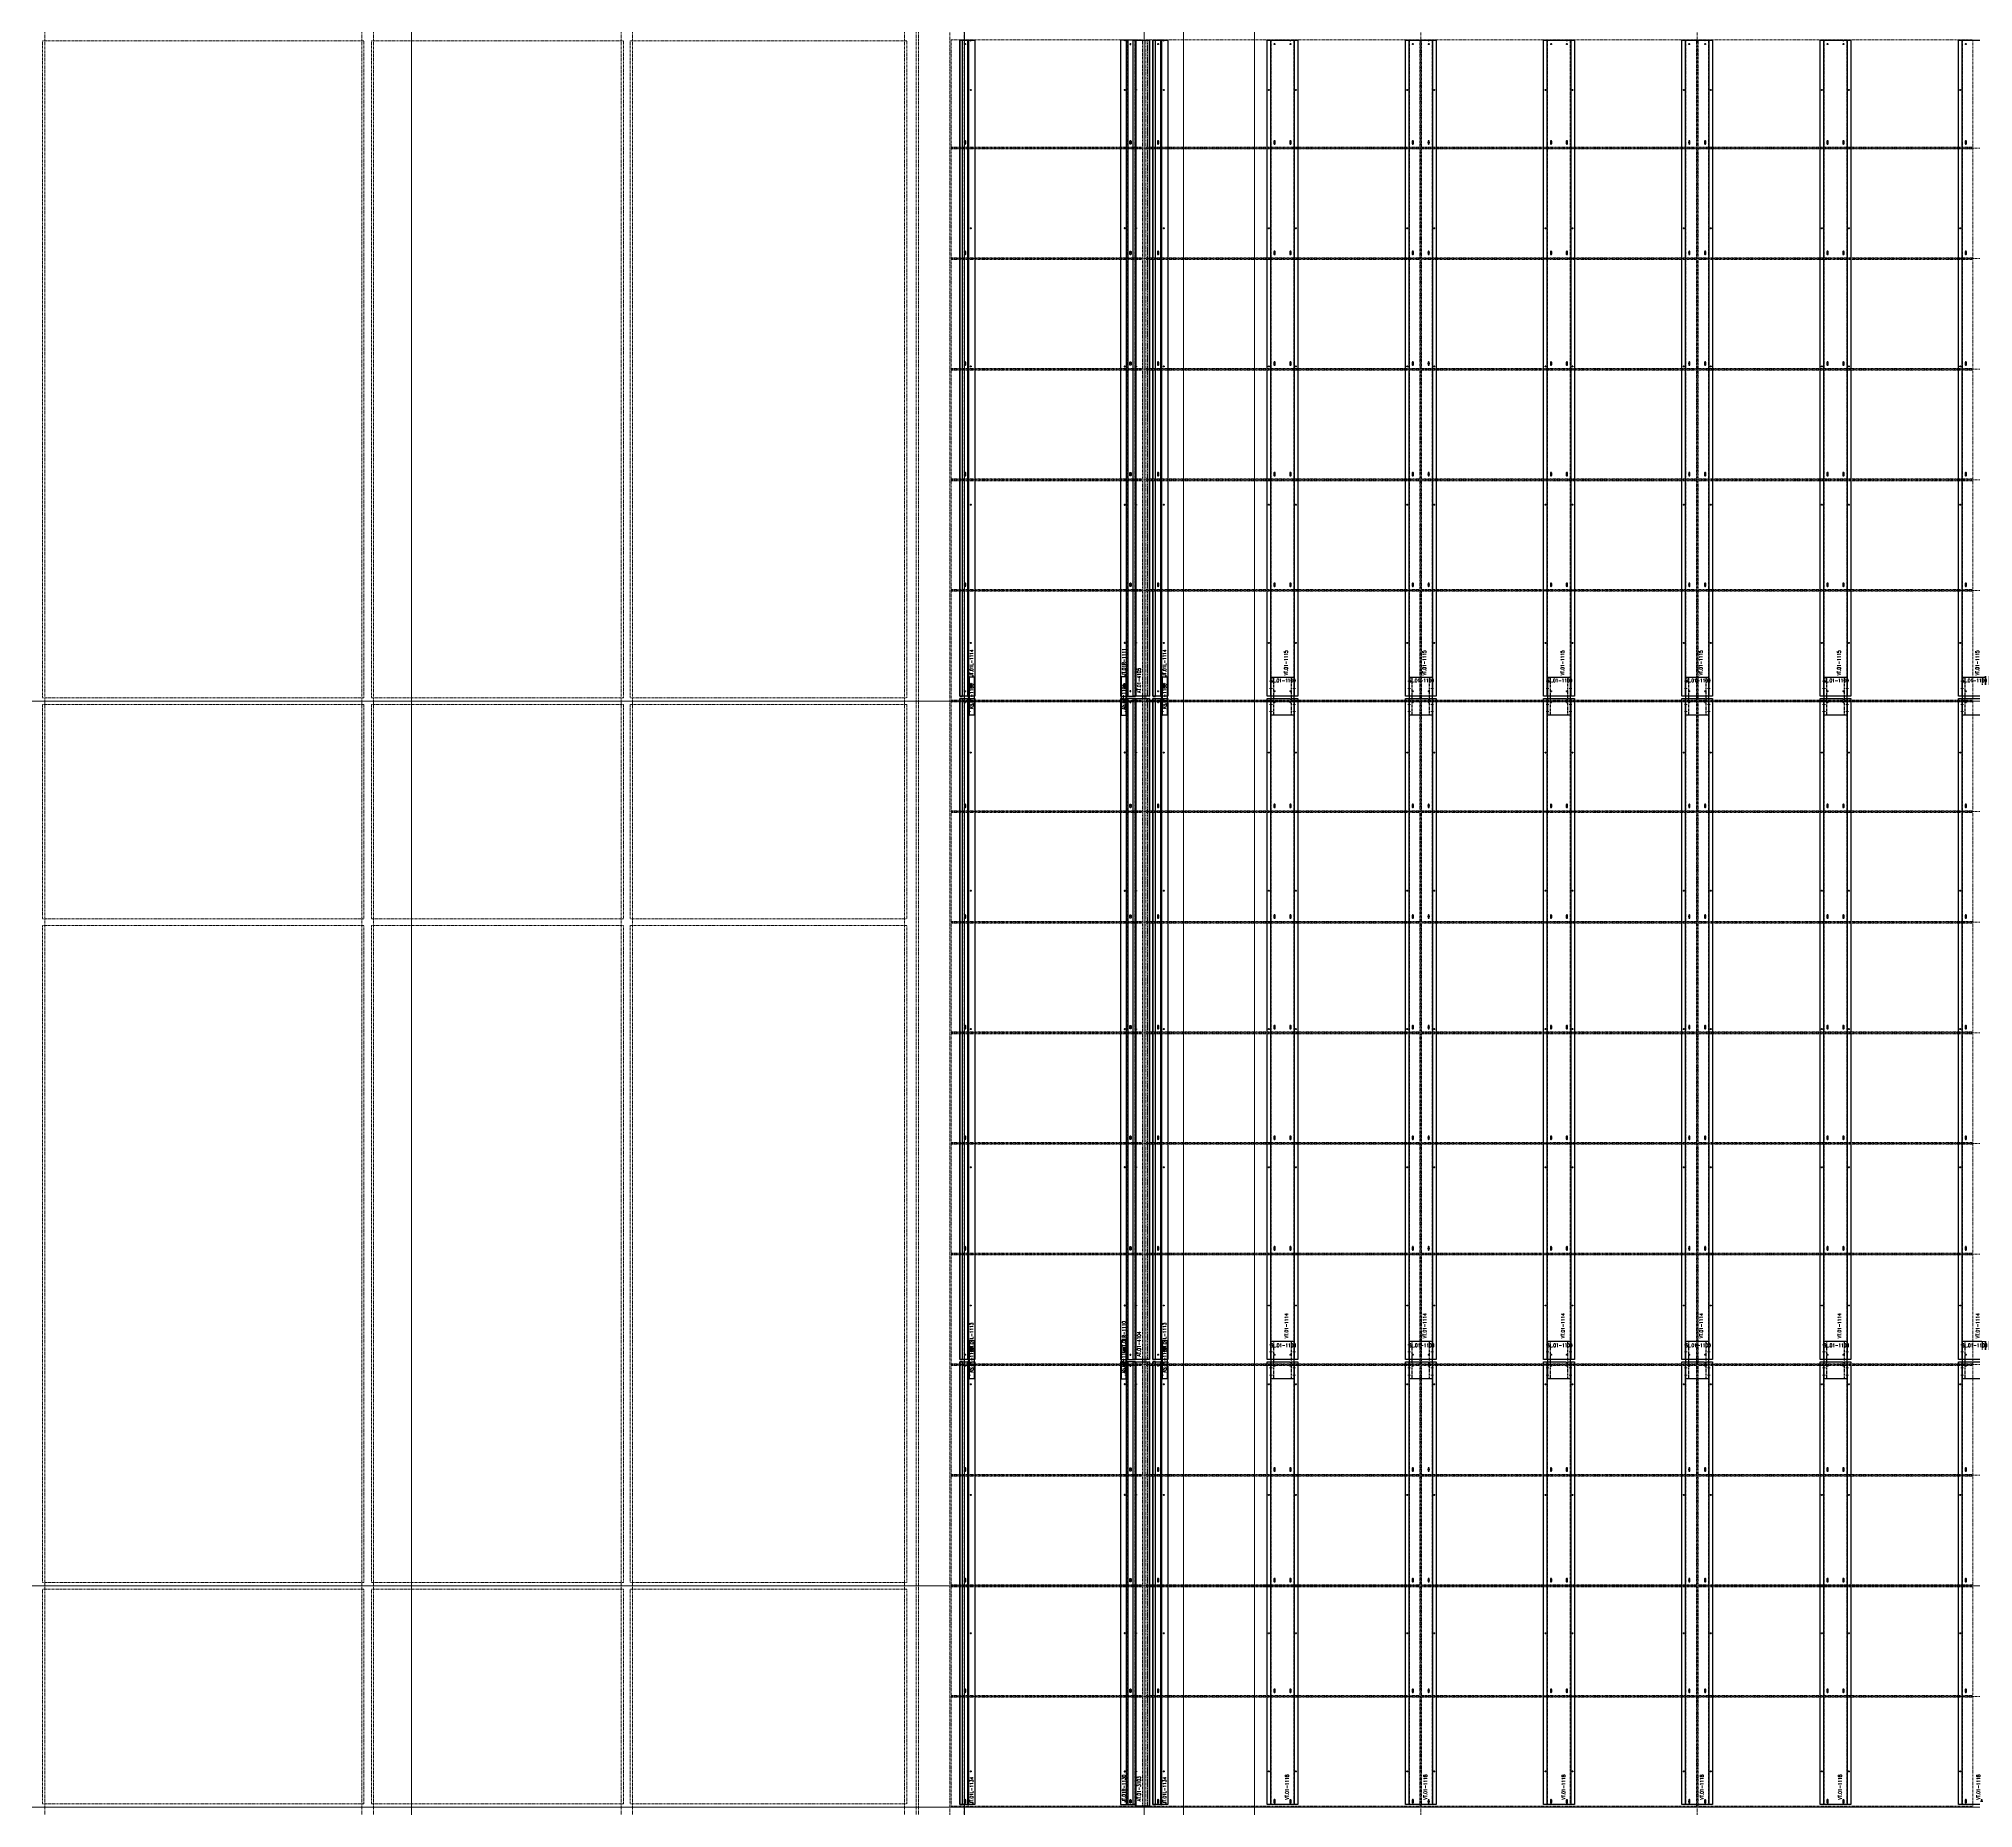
# Model space of a CAD drawing. Header units: inches. Extents: x 11737 to 18084, y -4365 to 1695.
# Drawn here: x 13094.8 to 13514.6, y 258.9 to 642.9 of the extents above; entities that cross this region are included whole.
import ezdxf

# ---------------------------------------------------------------- set-up
doc = ezdxf.new("R2010")
doc.units = ezdxf.units.IN
doc.header["$MEASUREMENT"] = 0
for name, pattern in [('INC-200$0$NBK_CenterX2', [1.083333, 0.666667, -0.125, 0.166667, -0.125]), ('INC-200$0$NBK_Hidden', [0.125, 0.083333, -0.041667]), ('NBK_Center', [0.541667, 0.333333, -0.0625, 0.083333, -0.0625]), ('NBK_Center2', [0.270833, 0.166667, -0.03125, 0.041667, -0.03125]), ('NBK_CenterX2', [1.083333, 0.666667, -0.125, 0.166667, -0.125]), ('NBK_Hidden', [0.125, 0.083333, -0.041667]), ('NBK_Hidden2', [0.0625, 0.041667, -0.020833])]:
    doc.linetypes.add(name, pattern=pattern)
doc.layers.get('Defpoints').update_dxf_attribs({"color": 250, "lineweight": 0})
for name, color, linetype, lineweight in [('!Bracket', 11, 'Continuous', 25), ('!Clip - bent', 20, 'Continuous', 25), ('!Dimension', 50, 'Continuous', 5), ('!Extrusion', 140, 'Continuous', 25), ('!Flashing', 40, 'Continuous', 25), ('!Gridline', 112, 'NBK_CenterX2', 5), ('!Linetype_Center', 220, 'NBK_Center', 9), ('!Linetype_Center2', 222, 'NBK_Center2', 9), ('!Linetype_Hidden', 210, 'NBK_Hidden', 9), ('!Misc2', 252, 'NBK_Hidden2', 5), ('INC-200$0$!Gridline @ 1', 112, 'INC-200$0$NBK_CenterX2', 5), ('INC-200$0$!Linetype_Hidden', 210, 'INC-200$0$NBK_Hidden', 9)]:
    doc.layers.add(name, color=color, linetype=linetype, lineweight=lineweight)
doc.styles.add('Romans', font='romans.shx', dxfattribs={"width": 0.8})

# ---------------------------------------------------------------- blocks, each defined once
blk = doc.blocks.new('WEST ELEVATION GRID')
for p, q in [((-726.01, -106.7), (-726.01, 1818.09)), ((-606.01, -106.7), (-606.01, 1818.09)), ((-1655, 1010.4), (842.95, 1010.4)), ((-1655, 818.4), (842.95, 818.4))]:
    blk.add_line(p, q)
blk = doc.blocks.new('A201')
for p, q in [((-606.09, 1370.4), (-606.09, 338.4)), ((-805.61, 1362.8), (-805.61, 410.4)), ((-736.81, 1362.8), (-736.81, 410.4)), ((-734.25, 1362.8), (-734.25, 410.4)), ((-680.49, 1362.8), (-680.49, 410.4)), ((-678.09, 1362.8), (-678.09, 410.4)), ((-619.05, 1362.8), (-619.05, 410.4)), ((-616.49, 1362.8), (-616.49, 410.4)), ((-616.01, 1362.8), (-616.01, 410.4)), ((-606.09, 1362.8), (-606.09, 410.4)), ((-806.09, 1129.68), (-806.09, 987.12)), ((-736.33, 1129.68), (-806.09, 1129.68)), ((-736.33, 987.12), (-736.33, 1129.68)), ((-680.01, 1129.68), (-734.73, 1129.68)), ((-734.73, 1129.68), (-734.73, 987.12)), ((-680.01, 987.12), (-680.01, 1129.68)), ((-678.57, 1129.68), (-678.57, 987.12)), ((-618.57, 1129.68), (-678.57, 1129.68)), ((-618.57, 987.12), (-618.57, 1129.68)), ((-806.09, 987.12), (-736.33, 987.12)), ((-734.73, 987.12), (-680.01, 987.12)), ((-678.57, 987.12), (-618.57, 987.12)), ((-736.33, 985.68), (-806.09, 985.68)), ((-806.09, 985.68), (-806.09, 939.12)), ((-736.33, 939.12), (-736.33, 985.68)), ((-680.01, 985.68), (-734.73, 985.68)), ((-734.73, 985.68), (-734.73, 939.12)), ((-680.01, 939.12), (-680.01, 985.68)), ((-618.57, 985.68), (-678.57, 985.68)), ((-678.57, 985.68), (-678.57, 939.12)), ((-618.57, 939.12), (-618.57, 985.68)), ((-806.09, 939.12), (-736.33, 939.12)), ((-806.09, 937.68), (-806.09, 795.12)), ((-736.33, 937.68), (-806.09, 937.68)), ((-736.33, 795.12), (-736.33, 937.68)), ((-734.73, 939.12), (-680.01, 939.12)), ((-734.73, 937.68), (-734.73, 795.12)), ((-680.01, 937.68), (-734.73, 937.68)), ((-680.01, 795.12), (-680.01, 937.68)), ((-678.57, 939.12), (-618.57, 939.12)), ((-678.57, 937.68), (-678.57, 795.12)), ((-618.57, 937.68), (-678.57, 937.68)), ((-618.57, 795.12), (-618.57, 937.68)), ((-806.09, 795.12), (-736.33, 795.12)), ((-736.33, 793.68), (-806.09, 793.68)), ((-806.09, 793.68), (-806.09, 747.12)), ((-736.33, 747.12), (-736.33, 793.68)), ((-734.73, 795.12), (-680.01, 795.12)), ((-680.01, 793.68), (-734.73, 793.68)), ((-734.73, 793.68), (-734.73, 747.12)), ((-680.01, 747.12), (-680.01, 793.68)), ((-678.57, 795.12), (-618.57, 795.12)), ((-678.57, 793.68), (-678.57, 747.12)), ((-618.57, 793.68), (-678.57, 793.68)), ((-618.57, 747.12), (-618.57, 793.68)), ((-806.09, 747.12), (-736.33, 747.12)), ((-734.73, 747.12), (-680.01, 747.12)), ((-678.57, 747.12), (-618.57, 747.12))]:
    blk.add_line(p, q)
blk = doc.blocks.new('EWA-TM TERRACOTTA WEST')
at = {"layer": '!Linetype_Center2', "color": 3, "linetype": 'Continuous'}
for p, q in [((765, 42.4), (765, 1718.4)), ((-24.06, 770.4), (1355.45, 770.4))]:
    blk.add_line(p, q, dxfattribs=at)
at = {"layer": '!Linetype_Center2'}
for p, q in [((825, 362.4), (825, 1718.4)), ((885, 362.4), (885, 1718.4)), ((722.81, 362.4), (722.81, 1394.4)), ((722.81, 1130.4), (1124.69, 1130.4)), ((722.81, 1106.4), (1124.69, 1106.4)), ((722.81, 1082.4), (1124.69, 1082.4)), ((722.81, 1058.4), (1124.69, 1058.4)), ((722.81, 1034.4), (1124.69, 1034.4)), ((722.81, 1010.4), (1124.69, 1010.4)), ((722.81, 986.4), (1124.69, 986.4)), ((722.81, 962.4), (1124.69, 962.4)), ((722.81, 938.4), (1124.69, 938.4)), ((722.81, 914.4), (1124.69, 914.4)), ((722.81, 890.4), (1124.69, 890.4)), ((722.81, 866.4), (1124.69, 866.4)), ((722.81, 842.4), (1124.69, 842.4)), ((722.81, 818.4), (1124.69, 818.4)), ((722.81, 794.4), (1124.69, 794.4))]:
    blk.add_line(p, q, dxfattribs=at)
at = {"layer": 'INC-200$0$!Linetype_Hidden'}
for points in [[(723.13, 1130.59), (764.63, 1130.59), (764.63, 1153.87), (723.13, 1153.87)], [(824.81, 1130.59), (765.38, 1130.59), (765.38, 1153.87), (824.81, 1153.87)], [(825.19, 1130.59), (884.81, 1130.59), (884.81, 1153.87), (825.19, 1153.87)], [(944.81, 1130.59), (885.19, 1130.59), (885.19, 1153.87), (944.81, 1153.87)], [(723.13, 1130.21), (764.63, 1130.21), (764.63, 1106.59), (723.13, 1106.59)], [(824.81, 1130.21), (765.38, 1130.21), (765.38, 1106.59), (824.81, 1106.59)], [(825.19, 1130.21), (884.81, 1130.21), (884.81, 1106.59), (825.19, 1106.59)], [(944.81, 1130.21), (885.19, 1130.21), (885.19, 1106.59), (944.81, 1106.59)], [(723.13, 1082.59), (764.63, 1082.59), (764.63, 1106.21), (723.13, 1106.21)], [(824.81, 1082.59), (765.38, 1082.59), (765.38, 1106.21), (824.81, 1106.21)], [(825.19, 1082.59), (884.81, 1082.59), (884.81, 1106.21), (825.19, 1106.21)], [(944.81, 1082.59), (885.19, 1082.59), (885.19, 1106.21), (944.81, 1106.21)], [(723.13, 1082.21), (764.63, 1082.21), (764.63, 1058.59), (723.13, 1058.59)], [(824.81, 1082.21), (765.38, 1082.21), (765.38, 1058.59), (824.81, 1058.59)], [(825.19, 1082.21), (884.81, 1082.21), (884.81, 1058.59), (825.19, 1058.59)], [(944.81, 1082.21), (885.19, 1082.21), (885.19, 1058.59), (944.81, 1058.59)], [(723.13, 1034.59), (764.63, 1034.59), (764.63, 1058.21), (723.13, 1058.21)], [(824.81, 1034.59), (765.38, 1034.59), (765.38, 1058.21), (824.81, 1058.21)], [(825.19, 1034.59), (884.81, 1034.59), (884.81, 1058.21), (825.19, 1058.21)], [(944.81, 1034.59), (885.19, 1034.59), (885.19, 1058.21), (944.81, 1058.21)], [(723.13, 1034.21), (764.63, 1034.21), (764.63, 1010.59), (723.13, 1010.59)], [(824.81, 1034.21), (765.38, 1034.21), (765.38, 1010.59), (824.81, 1010.59)], [(825.19, 1034.21), (884.81, 1034.21), (884.81, 1010.59), (825.19, 1010.59)], [(944.81, 1034.21), (885.19, 1034.21), (885.19, 1010.59), (944.81, 1010.59)], [(723.13, 986.59), (764.63, 986.59), (764.63, 1010.21), (723.13, 1010.21)], [(824.81, 986.59), (765.38, 986.59), (765.38, 1010.21), (824.81, 1010.21)], [(825.19, 986.59), (884.81, 986.59), (884.81, 1010.21), (825.19, 1010.21)], [(944.81, 986.59), (885.19, 986.59), (885.19, 1010.21), (944.81, 1010.21)], [(723.13, 986.21), (764.63, 986.21), (764.63, 962.59), (723.13, 962.59)], [(824.81, 986.21), (765.38, 986.21), (765.38, 962.59), (824.81, 962.59)], [(825.19, 986.21), (884.81, 986.21), (884.81, 962.59), (825.19, 962.59)], [(944.81, 986.21), (885.19, 986.21), (885.19, 962.59), (944.81, 962.59)], [(723.13, 938.59), (764.63, 938.59), (764.63, 962.21), (723.13, 962.21)], [(824.81, 938.59), (765.38, 938.59), (765.38, 962.21), (824.81, 962.21)], [(825.19, 938.59), (884.81, 938.59), (884.81, 962.21), (825.19, 962.21)], [(944.81, 938.59), (885.19, 938.59), (885.19, 962.21), (944.81, 962.21)], [(723.13, 938.21), (764.63, 938.21), (764.63, 914.59), (723.13, 914.59)], [(824.81, 938.21), (765.38, 938.21), (765.38, 914.59), (824.81, 914.59)], [(825.19, 938.21), (884.81, 938.21), (884.81, 914.59), (825.19, 914.59)], [(944.81, 938.21), (885.19, 938.21), (885.19, 914.59), (944.81, 914.59)], [(723.13, 890.59), (764.63, 890.59), (764.63, 914.21), (723.13, 914.21)], [(824.81, 890.59), (765.38, 890.59), (765.38, 914.21), (824.81, 914.21)], [(825.19, 890.59), (884.81, 890.59), (884.81, 914.21), (825.19, 914.21)], [(944.81, 890.59), (885.19, 890.59), (885.19, 914.21), (944.81, 914.21)], [(723.13, 890.21), (764.63, 890.21), (764.63, 866.59), (723.13, 866.59)], [(824.81, 890.21), (765.38, 890.21), (765.38, 866.59), (824.81, 866.59)], [(825.19, 890.21), (884.81, 890.21), (884.81, 866.59), (825.19, 866.59)], [(944.81, 890.21), (885.19, 890.21), (885.19, 866.59), (944.81, 866.59)], [(723.13, 842.59), (764.63, 842.59), (764.63, 866.21), (723.13, 866.21)], [(824.81, 842.59), (765.38, 842.59), (765.38, 866.21), (824.81, 866.21)], [(825.19, 842.59), (884.81, 842.59), (884.81, 866.21), (825.19, 866.21)], [(944.81, 842.59), (885.19, 842.59), (885.19, 866.21), (944.81, 866.21)], [(723.13, 842.21), (764.63, 842.21), (764.63, 818.59), (723.13, 818.59)], [(824.81, 842.21), (765.38, 842.21), (765.38, 818.59), (824.81, 818.59)], [(825.19, 842.21), (884.81, 842.21), (884.81, 818.59), (825.19, 818.59)], [(944.81, 842.21), (885.19, 842.21), (885.19, 818.59), (944.81, 818.59)], [(723.13, 794.59), (764.63, 794.59), (764.63, 818.21), (723.13, 818.21)], [(824.81, 794.59), (765.38, 794.59), (765.38, 818.21), (824.81, 818.21)], [(825.19, 794.59), (884.81, 794.59), (884.81, 818.21), (825.19, 818.21)], [(944.81, 794.59), (885.19, 794.59), (885.19, 818.21), (944.81, 818.21)], [(723.13, 794.21), (764.63, 794.21), (764.63, 770.59), (723.13, 770.59)], [(824.81, 794.21), (765.38, 794.21), (765.38, 770.59), (824.81, 770.59)], [(825.19, 794.21), (884.81, 794.21), (884.81, 770.59), (825.19, 770.59)], [(944.81, 794.21), (885.19, 794.21), (885.19, 770.59), (944.81, 770.59)]]:
    blk.add_lwpolyline(points, close=True, dxfattribs=at)
blk = doc.blocks.new('GRID_ELEV WEST_W')
at = {"layer": '!Gridline'}
for p, q in [((450.93, -1231.31), (450.93, 403.85)), ((540.21, -1231.31), (540.21, 403.85)), ((-594.98, -469.2), (1164.09, -469.2)), ((-594.98, -612.05), (1164.09, -612.05))]:
    blk.add_line(p, q, dxfattribs=at)
blk = doc.blocks.new('TAP HOLE_5mm')
at = {"layer": '!Linetype_Center2'}
for points in [[(-0.18, 0), (0.18, 0)], [(0, 0.18), (0, -0.18)]]:
    blk.add_lwpolyline(points, dxfattribs=at)
blk.add_circle((0, 0), 0.101)
blk = doc.blocks.new('WEEP HOLE')
at = {"layer": '!Linetype_Center'}
for p, q in [((-0.22, 0.37), (0.22, 0.37)), ((0, 0.83), (0, -0.08))]:
    blk.add_line(p, q, dxfattribs=at)
at = {"color": 0}
blk.add_lwpolyline([(-0.14, 0.61), (-0.14, 0.14, 0.414214), (0, 0, 0.414214), (0.14, 0.14), (0.14, 0.61, 0.414214), (0, 0.75, 0.414214)], format="xyb", close=True, dxfattribs=at)
blk = doc.blocks.new('CLEAR SECTION HOLE')
at = {"layer": '!Linetype_Center2'}
blk.add_line((-0.33, 0), (0.26, 0), dxfattribs=at)
at = {"layer": '!Misc2'}
blk.add_lwpolyline([(-0.08, 0.1), (0, 0.1), (0, -0.1), (-0.08, -0.1)], close=True, dxfattribs=at)
blk = doc.blocks.new('SLOTTED SECTION HOLE')
at = {"layer": '!Linetype_Center2'}
blk.add_line((-0.33, 0), (0.26, 0), dxfattribs=at)
at = {"layer": '!Misc2'}
blk.add_lwpolyline([(-0.08, 0.47), (0, 0.47), (0, -0.47), (-0.08, -0.47)], close=True, dxfattribs=at)
blk = doc.blocks.new('VT.01-1114-')
at = {"layer": '!Extrusion'}
blk.add_lwpolyline([(-2.45, 148.09), (2.45, 148.09), (2.45, 139.83), (-2.45, 139.83)], close=True, dxfattribs=at)
at = {"layer": '!Extrusion', "linetype": 'NBK_Hidden2'}
blk.add_lwpolyline([(-1.86, 148.09), (1.86, 148.09), (1.86, 139.83), (-1.86, 139.83)], close=True, dxfattribs=at)
at = {"layer": '!Extrusion'}
blk.add_lwpolyline([(-3.33, 0), (-3.33, 143.5), (1.58, 143.5, 1), (1.86, 143.5), (3.33, 143.5), (3.33, 0)], format="xyb", close=True, dxfattribs=at)
for points in [[(-2.54, 0), (-2.54, 143.5), (1.58, 143.5)], [(1.86, 143.5), (2.54, 143.5), (2.54, 0)]]:
    blk.add_lwpolyline(points, dxfattribs=at)
at = {"layer": '!Extrusion', "linetype": 'NBK_Hidden'}
for points in [[(-2.46, 0), (-2.46, 143.5), (1.58, 143.5)], [(1.86, 143.5), (2.46, 143.5), (2.46, 0)]]:
    blk.add_lwpolyline(points, dxfattribs=at)
at = {"layer": '!Dimension', "rotation": 360}
for name, p in [('CLEAR SECTION HOLE', (-2.46, 142.2)), ('CLEAR SECTION HOLE', (-2.46, 140.62)), ('CLEAR SECTION HOLE', (2.54, 142.2)), ('CLEAR SECTION HOLE', (2.54, 140.62)), ('SLOTTED SECTION HOLE', (-2.46, 3.24)), ('SLOTTED SECTION HOLE', (-2.46, 1.66)), ('SLOTTED SECTION HOLE', (2.54, 3.24)), ('SLOTTED SECTION HOLE', (2.54, 1.66))]:
    blk.add_blockref(name, p, dxfattribs=at)
at = {"layer": '!Extrusion', "rotation": 360}
for name, p in [('TAP HOLE_5mm', (-1.72, 142.67)), ('TAP HOLE_5mm', (1.72, 142.67)), ('TAP HOLE_5mm', (-2.93, 131.75)), ('TAP HOLE_5mm', (2.93, 131.75)), ('WEEP HOLE', (-1.72, 119.78)), ('WEEP HOLE', (1.72, 119.78)), ('TAP HOLE_5mm', (-2.93, 101.75)), ('TAP HOLE_5mm', (2.93, 101.75)), ('WEEP HOLE', (-1.72, 95.78)), ('WEEP HOLE', (1.72, 95.78)), ('TAP HOLE_5mm', (-2.93, 71.75)), ('WEEP HOLE', (-1.72, 71.78)), ('WEEP HOLE', (1.72, 71.78)), ('TAP HOLE_5mm', (2.93, 71.75)), ('WEEP HOLE', (-1.72, 47.78)), ('WEEP HOLE', (1.72, 47.78)), ('TAP HOLE_5mm', (-2.93, 41.75)), ('TAP HOLE_5mm', (2.93, 41.75)), ('WEEP HOLE', (-1.72, 23.78)), ('WEEP HOLE', (1.72, 23.78)), ('TAP HOLE_5mm', (-2.93, 11.75)), ('TAP HOLE_5mm', (2.93, 11.75)), ('TAP HOLE_5mm', (-1.72, 1.06)), ('TAP HOLE_5mm', (1.72, 1.06))]:
    blk.add_blockref(name, p, dxfattribs=at)
at = {"layer": 'Defpoints', "color": 30, "insert": (0.12, 147.38), "char_height": 0.75, "width": 1.65, "attachment_point": 5, "style": 'Romans'}
blk.add_mtext('SL.01-1100', dxfattribs=at)
at = {"layer": 'Defpoints', "color": 1, "insert": (0.85, 7.35), "char_height": 0.75, "width": 1.65, "attachment_point": 5, "rotation": 90, "style": 'Romans'}
blk.add_mtext('VT.01-1114', dxfattribs=at)
blk = doc.blocks.new('VT.01-1115-')
at = {"layer": '!Extrusion'}
blk.add_lwpolyline([(3.33, 0), (-3.33, 0), (-3.33, 142.35), (1.58, 142.35, 1), (1.86, 142.35), (3.33, 142.35)], format="xyb", close=True, dxfattribs=at)
blk.add_lwpolyline([(1.86, 142.35), (2.54, 142.35), (2.54, 0), (-2.54, 0), (-2.54, 142.35), (1.58, 142.35)], dxfattribs=at)
at = {"layer": '!Extrusion', "linetype": 'NBK_Hidden'}
blk.add_lwpolyline([(1.86, 142.35), (2.46, 142.35), (2.46, 0), (-2.46, 0), (-2.46, 142.35), (1.58, 142.35)], dxfattribs=at)
at = {"layer": '!Dimension'}
for p in [(-2.46, 3.24), (-2.46, 1.66), (2.54, 3.24), (2.54, 1.66)]:
    blk.add_blockref('SLOTTED SECTION HOLE', p, dxfattribs=at)
at = {"layer": '!Extrusion'}
for name, p in [('TAP HOLE_5mm', (-1.72, 141.48)), ('TAP HOLE_5mm', (1.72, 141.48)), ('TAP HOLE_5mm', (-2.93, 131.52)), ('TAP HOLE_5mm', (2.93, 131.52)), ('WEEP HOLE', (-1.72, 119.78)), ('WEEP HOLE', (1.72, 119.78)), ('TAP HOLE_5mm', (-2.93, 101.52)), ('TAP HOLE_5mm', (2.93, 101.52)), ('WEEP HOLE', (-1.72, 95.78)), ('WEEP HOLE', (1.72, 95.78)), ('TAP HOLE_5mm', (-2.93, 71.52)), ('WEEP HOLE', (-1.72, 71.78)), ('WEEP HOLE', (1.72, 71.78)), ('TAP HOLE_5mm', (2.93, 71.52)), ('WEEP HOLE', (-1.72, 47.78)), ('WEEP HOLE', (1.72, 47.78)), ('TAP HOLE_5mm', (-2.93, 41.52)), ('TAP HOLE_5mm', (2.93, 41.52)), ('WEEP HOLE', (-1.72, 23.78)), ('WEEP HOLE', (1.72, 23.78)), ('TAP HOLE_5mm', (-2.93, 11.52)), ('TAP HOLE_5mm', (2.93, 11.52)), ('TAP HOLE_5mm', (-1.72, 1.06)), ('TAP HOLE_5mm', (1.72, 1.06))]:
    blk.add_blockref(name, p, dxfattribs=at)
at = {"layer": 'Defpoints', "color": 1, "insert": (0.77, 7.19), "char_height": 0.75, "width": 1.65, "attachment_point": 5, "rotation": 90, "style": 'Romans'}
blk.add_mtext('VT.01-1115', dxfattribs=at)
blk = doc.blocks.new('SECTION CLEAR HOLE 1')
at = {"layer": '!Linetype_Center2'}
blk.add_line((-0.33, 0, 0), (0.26, 0, 0), dxfattribs=at)
at = {"layer": '!Misc2'}
blk.add_lwpolyline([(-0.12, 0.1), (0, 0.1), (0, -0.1), (-0.12, -0.1)], close=True, dxfattribs=at)
blk = doc.blocks.new('SLOTTED SECTION1')
at = {"layer": '!Linetype_Center2'}
blk.add_lwpolyline([(-0.24, 0), (0.12, 0)], dxfattribs=at)
at = {"layer": '!Misc2'}
blk.add_lwpolyline([(-0.12, 0.47), (0, 0.47), (0, -0.47), (-0.12, -0.47)], close=True, dxfattribs=at)
blk = doc.blocks.new('SLOTTED HOLE 1')
at = {"layer": '!Linetype_Center'}
for p, q in [((0, 0.55), (0, -0.55)), ((-0.22, 0), (0.22, 0))]:
    blk.add_line(p, q, dxfattribs=at)
at = {"color": 0}
blk.add_lwpolyline([(-0.14, 0.33), (-0.14, -0.33, 0.414214), (0, -0.47, 0.414214), (0.14, -0.33), (0.14, 0.33, 0.414214), (0, 0.47, 0.414214)], format="xyb", close=True, dxfattribs=at)
blk = doc.blocks.new('SL.01-1101')
at = {"layer": '!Bracket'}
for points in [[(4.65, -1.3), (4.65, -0.12), (-3.67, -0.12), (-3.67, -1.3)], [(-3.67, -1.3), (-3.67, -1.18), (4.65, -1.18), (4.65, -1.3)]]:
    blk.add_lwpolyline(points, close=True, dxfattribs=at)
at = {"layer": '!Dimension', "xscale": -1, "rotation": 270}
for name, p in [('SECTION CLEAR HOLE 1', (-2.88, -1.18)), ('SECTION CLEAR HOLE 1', (-1.3, -1.18)), ('SLOTTED SECTION1', (2.15, -1.18)), ('SLOTTED SECTION1', (3.73, -1.18))]:
    blk.add_blockref(name, p, dxfattribs=at)
at = {"layer": '!Extrusion', "xscale": -1, "rotation": 270}
blk.add_blockref('TAP HOLE_5mm', (-2.09, -0.83), dxfattribs=at)
at = {"layer": '!Extrusion', "linetype": 'NBK_Hidden', "xscale": -1, "rotation": 270}
blk.add_blockref('SLOTTED HOLE 1', (2.75, -0.83), dxfattribs=at)
at = {"layer": 'Defpoints', "color": 30, "insert": (0.32, -0.6), "char_height": 0.75, "width": 1.65, "attachment_point": 5, "style": 'Romans'}
blk.add_mtext('AS.01-1101', dxfattribs=at)
blk = doc.blocks.new('JT.01R-1110-')
at = {"layer": '!Extrusion'}
blk.add_lwpolyline([(0, 0), (0, 143.5), (-2.22, 143.5, -1), (-2.5, 143.5), (-3.25, 143.5), (-3.25, 0)], format="xyb", close=True, dxfattribs=at)
for points in [[(-1.95, 0), (-1.95, 143.5), (-1.69, 143.5), (-1.69, 0)], [(-0.57, 0), (-0.57, 143.5), (0, 143.5), (0, 0)]]:
    blk.add_lwpolyline(points, close=True, dxfattribs=at)
at = {"layer": '!Extrusion', "linetype": 'NBK_Hidden'}
for points in [[(-1.95, 0), (-1.95, 143.5), (-1.87, 143.5), (-1.87, 0)], [(-0.08, 0), (-0.08, 143.5), (0, 143.5), (0, 0)]]:
    blk.add_lwpolyline(points, close=True, dxfattribs=at)
at = {"layer": '!Extrusion', "xscale": -1}
for name, p in [('TAP HOLE_5mm', (-1.13, 142.67)), ('TAP HOLE_5mm', (-2.36, 131.75)), ('WEEP HOLE', (-1.13, 119.78)), ('TAP HOLE_5mm', (-2.36, 101.75)), ('WEEP HOLE', (-1.13, 95.78)), ('TAP HOLE_5mm', (-2.36, 71.75)), ('WEEP HOLE', (-1.13, 71.78)), ('WEEP HOLE', (-1.13, 47.78)), ('TAP HOLE_5mm', (-2.36, 41.75)), ('WEEP HOLE', (-1.13, 23.78)), ('TAP HOLE_5mm', (-2.36, 11.75)), ('TAP HOLE_5mm', (-1.13, 1.06))]:
    blk.add_blockref(name, p, dxfattribs=at)
at = {"color": 144, "rotation": 90}
blk.add_blockref('SL.01-1101', (-3.25, 143.5), dxfattribs=at)
at = {"layer": 'Defpoints', "color": 5, "insert": (-2.54, 5.38), "char_height": 0.75, "width": 1.65, "attachment_point": 5, "rotation": 90, "style": 'Romans'}
blk.add_mtext('JT.01R-1110', dxfattribs=at)
blk = doc.blocks.new('JT.01R-1111-')
at = {"layer": '!Extrusion'}
blk.add_lwpolyline([(3.25, 0), (3.25, 142.35), (1.02, 142.35, -1), (0.75, 142.35), (0, 142.35), (0, 0)], format="xyb", close=True, dxfattribs=at)
for points in [[(1.3, 0), (1.3, 142.35), (1.56, 142.35), (1.56, 0)], [(2.68, 0), (2.68, 142.35), (3.25, 142.35), (3.25, 0)]]:
    blk.add_lwpolyline(points, close=True, dxfattribs=at)
at = {"layer": '!Extrusion', "linetype": 'NBK_Hidden'}
for points in [[(1.3, 0), (1.3, 142.35), (1.38, 142.35), (1.38, 0)], [(3.17, 0), (3.17, 142.35), (3.25, 142.35), (3.25, 0)]]:
    blk.add_lwpolyline(points, close=True, dxfattribs=at)
at = {"layer": '!Extrusion', "xscale": -1}
for name, p in [('TAP HOLE_5mm', (2.12, 141.48)), ('TAP HOLE_5mm', (0.89, 131.52)), ('WEEP HOLE', (2.12, 119.78)), ('TAP HOLE_5mm', (0.89, 101.52)), ('WEEP HOLE', (2.12, 95.78)), ('TAP HOLE_5mm', (0.89, 71.52)), ('WEEP HOLE', (2.12, 71.78)), ('WEEP HOLE', (2.12, 47.78)), ('TAP HOLE_5mm', (0.89, 41.52)), ('WEEP HOLE', (2.12, 23.78)), ('TAP HOLE_5mm', (0.89, 11.52)), ('TAP HOLE_5mm', (2.12, 1.06))]:
    blk.add_blockref(name, p, dxfattribs=at)
at = {"layer": 'Defpoints', "color": 5, "insert": (0.71, 7.38), "char_height": 0.75, "width": 1.65, "attachment_point": 5, "rotation": 90, "style": 'Romans'}
blk.add_mtext('JT.01R-1111', dxfattribs=at)
blk = doc.blocks.new('AS.01-1100')
at = {"layer": '!Bracket'}
for points in [[(-1.3, 4.65), (-0.12, 4.65), (-0.12, -3.67), (-1.3, -3.67)], [(-1.3, -3.67), (-1.18, -3.67), (-1.18, 4.65), (-1.3, 4.65)]]:
    blk.add_lwpolyline(points, close=True, dxfattribs=at)
at = {"layer": '!Dimension'}
for name, p in [('SLOTTED SECTION1', (-1.18, 3.73)), ('SLOTTED SECTION1', (-1.18, 2.15)), ('SECTION CLEAR HOLE 1', (-1.18, -1.3)), ('SECTION CLEAR HOLE 1', (-1.18, -2.88))]:
    blk.add_blockref(name, p, dxfattribs=at)
at = {"layer": '!Extrusion', "linetype": 'NBK_Hidden'}
blk.add_blockref('SLOTTED HOLE 1', (-0.83, 2.75), dxfattribs=at)
at = {"layer": '!Extrusion', "rotation": 360}
blk.add_blockref('TAP HOLE_5mm', (-0.83, -2.09), dxfattribs=at)
at = {"layer": 'Defpoints', "color": 30, "insert": (-0.71, 0.49), "char_height": 0.75, "width": 1.65, "attachment_point": 5, "rotation": 90, "style": 'Romans'}
blk.add_mtext('AS.01-1100', dxfattribs=at)
blk = doc.blocks.new('JT.01L-1113')
at = {"layer": '!Extrusion'}
blk.add_lwpolyline([(0, 0), (0, 143.5), (2.22, 143.5, 1), (2.5, 143.5), (3.25, 143.5), (3.25, 0)], format="xyb", close=True, dxfattribs=at)
at = {"layer": '!Extrusion', "linetype": 'NBK_Hidden'}
for points in [[(0.08, 0), (0.08, 143.5), (0, 143.5), (0, 0)], [(1.95, 0), (1.95, 143.5), (1.87, 143.5), (1.87, 0)]]:
    blk.add_lwpolyline(points, close=True, dxfattribs=at)
at = {"layer": '!Extrusion'}
for points in [[(0.57, 0), (0.57, 143.5), (0, 143.5), (0, 0)], [(1.95, 0), (1.95, 143.5), (1.69, 143.5), (1.69, 0)]]:
    blk.add_lwpolyline(points, close=True, dxfattribs=at)
at = {"layer": '!Dimension'}
blk.add_blockref('AS.01-1100', (3.25, 143.5), dxfattribs=at)
at = {"layer": '!Extrusion', "rotation": 360}
for p in [(1.13, 142.67), (2.36, 131.75), (2.36, 101.75), (2.36, 71.75), (2.36, 41.75), (2.36, 11.75), (1.13, 1.06)]:
    blk.add_blockref('TAP HOLE_5mm', p, dxfattribs=at)
at = {"layer": '!Extrusion'}
for p in [(1.13, 119.78), (1.13, 95.78), (1.13, 71.78), (1.13, 47.78), (1.13, 23.78)]:
    blk.add_blockref('WEEP HOLE', p, dxfattribs=at)
at = {"layer": 'Defpoints', "color": 2, "insert": (2.54, 5.08), "char_height": 0.75, "width": 1.65, "attachment_point": 5, "rotation": 90, "style": 'Romans'}
blk.add_mtext('JT.01L-1113', dxfattribs=at)
blk = doc.blocks.new('JT.01L-1114')
at = {"layer": '!Extrusion'}
blk.add_lwpolyline([(-3.25, 0), (-3.25, 142.35), (-1.02, 142.35, 1), (-0.75, 142.35), (0, 142.35), (0, 0)], format="xyb", close=True, dxfattribs=at)
at = {"layer": '!Extrusion', "linetype": 'NBK_Hidden'}
for points in [[(-3.17, 0), (-3.17, 142.35), (-3.25, 142.35), (-3.25, 0)], [(-1.3, 0), (-1.3, 142.35), (-1.38, 142.35), (-1.38, 0)]]:
    blk.add_lwpolyline(points, close=True, dxfattribs=at)
at = {"layer": '!Extrusion'}
for points in [[(-2.68, 0), (-2.68, 142.35), (-3.25, 142.35), (-3.25, 0)], [(-1.3, 0), (-1.3, 142.35), (-1.56, 142.35), (-1.56, 0)]]:
    blk.add_lwpolyline(points, close=True, dxfattribs=at)
at = {"layer": '!Extrusion', "rotation": 360}
for p in [(-2.12, 141.48), (-0.89, 131.52), (-0.89, 101.52), (-0.89, 71.52), (-0.89, 41.52), (-0.89, 11.52), (-2.12, 1.06)]:
    blk.add_blockref('TAP HOLE_5mm', p, dxfattribs=at)
at = {"layer": '!Extrusion'}
for p in [(-2.12, 119.78), (-2.12, 95.78), (-2.12, 71.78), (-2.12, 47.78), (-2.12, 23.78)]:
    blk.add_blockref('WEEP HOLE', p, dxfattribs=at)
at = {"layer": 'Defpoints', "color": 2, "insert": (-0.71, 7.17), "char_height": 0.75, "width": 1.65, "attachment_point": 5, "rotation": 90, "style": 'Romans'}
blk.add_mtext('JT.01L-1114', dxfattribs=at)
blk = doc.blocks.new('VT.01-1118-')
at = {"layer": '!Extrusion'}
blk.add_lwpolyline([(-2.45, 100.55), (2.45, 100.55), (2.45, 92.35), (-2.45, 92.35)], close=True, dxfattribs=at)
at = {"layer": '!Extrusion', "linetype": 'NBK_Hidden2'}
blk.add_lwpolyline([(-1.86, 100.55), (1.86, 100.55), (1.86, 92.35), (-1.86, 92.35)], close=True, dxfattribs=at)
at = {"layer": '!Extrusion'}
blk.add_lwpolyline([(1.58, 96.02, 1), (1.86, 96.02), (3.33, 96.02), (3.33, 0), (-3.33, 0), (-3.33, 96.02)], format="xyb", close=True, dxfattribs=at)
blk.add_lwpolyline([(1.86, 96.02), (2.54, 96.02), (2.54, 0), (-2.54, 0), (-2.54, 96.02), (1.58, 96.02)], dxfattribs=at)
at = {"layer": '!Extrusion', "linetype": 'NBK_Hidden'}
blk.add_lwpolyline([(1.86, 96.02), (2.46, 96.02), (2.46, 0), (-2.46, 0), (-2.46, 96.02), (1.58, 96.02)], dxfattribs=at)
at = {"layer": '!Dimension', "rotation": 360}
for p in [(-2.46, 94.73), (-2.46, 93.15), (2.54, 94.73), (2.54, 93.15)]:
    blk.add_blockref('CLEAR SECTION HOLE', p, dxfattribs=at)
at = {"layer": '!Extrusion', "rotation": 360}
for name, p in [('TAP HOLE_5mm', (-1.72, 95.19)), ('TAP HOLE_5mm', (1.72, 95.19)), ('TAP HOLE_5mm', (-2.93, 91.17)), ('TAP HOLE_5mm', (2.93, 91.17)), ('WEEP HOLE', (-1.72, 72.3)), ('WEEP HOLE', (1.72, 72.3)), ('TAP HOLE_5mm', (-2.93, 67.16)), ('TAP HOLE_5mm', (2.93, 67.16)), ('WEEP HOLE', (-1.72, 48.3)), ('WEEP HOLE', (1.72, 48.3)), ('TAP HOLE_5mm', (-2.93, 37.16)), ('TAP HOLE_5mm', (2.93, 37.16)), ('WEEP HOLE', (-1.72, 24.3)), ('WEEP HOLE', (1.72, 24.3)), ('TAP HOLE_5mm', (-2.93, 7.16)), ('TAP HOLE_5mm', (2.93, 7.16)), ('WEEP HOLE', (-1.72, 0.3)), ('WEEP HOLE', (1.72, 0.29))]:
    blk.add_blockref(name, p, dxfattribs=at)
at = {"layer": 'Defpoints', "color": 30, "insert": (0.17, 99.62), "char_height": 0.75, "width": 1.65, "attachment_point": 5, "style": 'Romans'}
blk.add_mtext('SL.01-1100', dxfattribs=at)
at = {"layer": 'Defpoints', "color": 1, "insert": (0.99, 3.76), "char_height": 0.75, "width": 1.65, "attachment_point": 5, "rotation": 90, "style": 'Romans'}
blk.add_mtext('VT.01-1118', dxfattribs=at)
blk = doc.blocks.new('JT.01L-1134')
at = {"layer": '!Extrusion'}
for points in [[(0, 96.02), (0, 0), (0.57, 0), (0.57, 96.02)], [(1.69, 96.02), (1.69, 0), (1.95, 0), (1.95, 96.02)]]:
    blk.add_lwpolyline(points, close=True, dxfattribs=at)
at = {"layer": '!Extrusion', "linetype": 'NBK_Hidden'}
for points in [[(0, 96.02), (0, 0), (0.08, 0), (0.08, 96.02)], [(1.87, 96.02), (1.87, 0), (1.95, 0), (1.95, 96.02)]]:
    blk.add_lwpolyline(points, close=True, dxfattribs=at)
at = {"layer": '!Extrusion'}
blk.add_lwpolyline([(3.25, 0), (0, 0), (0, 96.02), (2.22, 96.02, 1), (2.5, 96.02), (3.25, 96.02)], format="xyb", close=True, dxfattribs=at)
at = {"layer": '!Dimension'}
blk.add_blockref('AS.01-1100', (3.25, 96.02), dxfattribs=at)
at = {"layer": '!Extrusion', "rotation": 360}
for p in [(1.13, 95.19), (2.36, 91.17), (2.36, 67.16), (2.36, 37.16), (2.36, 7.16)]:
    blk.add_blockref('TAP HOLE_5mm', p, dxfattribs=at)
at = {"layer": '!Extrusion'}
for p in [(1.13, 72.3), (1.13, 48.3), (1.13, 24.3), (1.13, 0.3)]:
    blk.add_blockref('WEEP HOLE', p, dxfattribs=at)
at = {"layer": 'Defpoints', "color": 2, "insert": (2.54, 3.02), "char_height": 0.75, "width": 1.65, "attachment_point": 5, "rotation": 90, "style": 'Romans'}
blk.add_mtext('JT.01L-1134', dxfattribs=at)
blk = doc.blocks.new('JT.01R-1130-')
at = {"layer": '!Extrusion'}
blk.add_lwpolyline([(-3.25, 0), (0, 0), (0, 96.02), (-2.22, 96.02, -1), (-2.5, 96.02), (-3.25, 96.02)], format="xyb", close=True, dxfattribs=at)
at = {"layer": '!Extrusion', "linetype": 'NBK_Hidden'}
for points in [[(-1.87, 96.02), (-1.87, 0), (-1.95, 0), (-1.95, 96.02)], [(0, 96.02), (0, 0), (-0.08, 0), (-0.08, 96.02)]]:
    blk.add_lwpolyline(points, close=True, dxfattribs=at)
at = {"layer": '!Extrusion'}
for points in [[(-1.69, 96.02), (-1.69, 0), (-1.95, 0), (-1.95, 96.02)], [(0, 96.02), (0, 0), (-0.57, 0), (-0.57, 96.02)]]:
    blk.add_lwpolyline(points, close=True, dxfattribs=at)
at = {"layer": '!Extrusion', "xscale": -1}
for name, p in [('TAP HOLE_5mm', (-1.13, 95.19)), ('TAP HOLE_5mm', (-2.36, 91.17)), ('WEEP HOLE', (-1.13, 72.3)), ('TAP HOLE_5mm', (-2.36, 67.16)), ('WEEP HOLE', (-1.13, 48.3)), ('TAP HOLE_5mm', (-2.36, 37.16)), ('WEEP HOLE', (-1.13, 24.3)), ('TAP HOLE_5mm', (-2.36, 7.16)), ('WEEP HOLE', (-1.13, 0.29))]:
    blk.add_blockref(name, p, dxfattribs=at)
at = {"color": 144, "rotation": 90}
blk.add_blockref('SL.01-1101', (-3.25, 96.02), dxfattribs=at)
at = {"layer": 'Defpoints', "color": 5, "insert": (-2.54, 3.47), "char_height": 0.75, "width": 1.65, "attachment_point": 5, "rotation": 90, "style": 'Romans'}
blk.add_mtext('JT.01R-1130', dxfattribs=at)
blk = doc.blocks.new('WEST TRACKS')
at = {"layer": '!Clip - bent', "color": 3}
for name, p in [('JT.01L-1113', (724.99, 843.48)), ('JT.01R-1110-', (763.13, 843.48)), ('JT.01L-1113', (766.87, 843.48))]:
    blk.add_blockref(name, p, dxfattribs=at)
at = {"layer": '!Clip - bent', "color": 2}
for name, p in [('VT.01-1114-', (795, 843.48)), ('VT.01-1114-', (825, 843.48)), ('VT.01-1114-', (855, 843.48)), ('VT.01-1114-', (885, 843.48)), ('VT.01-1114-', (915, 843.48)), ('VT.01-1114-', (945, 843.48)), ('JT.01L-1134', (724.99, 746.96)), ('JT.01R-1130-', (763.13, 746.96)), ('JT.01L-1134', (766.87, 746.96))]:
    blk.add_blockref(name, p, dxfattribs=at)
at = {"layer": '!Dimension'}
for name, p in [('JT.01L-1114', (728.24, 987.48)), ('JT.01R-1111-', (759.88, 987.48)), ('JT.01L-1114', (770.12, 987.48)), ('VT.01-1115-', (795, 987.48)), ('VT.01-1115-', (825, 987.48)), ('VT.01-1115-', (855, 987.48)), ('VT.01-1115-', (885, 987.48)), ('VT.01-1115-', (915, 987.48)), ('VT.01-1115-', (945, 987.48)), ('VT.01-1118-', (795, 746.96)), ('VT.01-1118-', (825, 746.96)), ('VT.01-1118-', (855, 746.96)), ('VT.01-1118-', (885, 746.96)), ('VT.01-1118-', (915, 746.96)), ('VT.01-1118-', (945, 746.96))]:
    blk.add_blockref(name, p, dxfattribs=at)
blk = doc.blocks.new('HOLE FLASHING')
at = {"layer": '!Linetype_Center2'}
blk.add_line((-0.31, 0), (0.26, 0), dxfattribs=at)
at = {"layer": '!Misc2'}
blk.add_lwpolyline([(-0.06, 0.1), (0, 0.1), (0, -0.1), (-0.06, -0.1)], close=True, dxfattribs=at)
blk = doc.blocks.new('AT.01-3103')
at = {"layer": '!Flashing', "color": 2}
for points in [[(0, 96.02), (2.99, 96.02), (2.99, -0.38), (0, -0.38)], [(0, 96.02), (0.06, 96.02), (0.06, -0.38), (0, -0.38)], [(2.94, -0.38), (2.99, -0.38), (2.99, 96.02), (2.94, 96.02)]]:
    blk.add_lwpolyline(points, close=True, dxfattribs=at)
at = {"layer": '!Linetype_Center'}
blk.add_lwpolyline([(0, 96.02), (2.6, 96.02), (2.6, -0.38), (0, -0.38)], close=True, dxfattribs=at)
at = {"color": 144}
for p in [(0.06, 91.17), (0.06, 67.16), (0.06, 37.16), (0.06, 7.16)]:
    blk.add_blockref('HOLE FLASHING', p, dxfattribs=at)
at = {"layer": 'Defpoints', "color": 6, "insert": (0.73, 3.39), "char_height": 0.75, "width": 1.65, "attachment_point": 5, "rotation": 90, "style": 'Romans'}
blk.add_mtext('AT.01-3103', dxfattribs=at)
blk = doc.blocks.new('AT.01-4105')
at = {"layer": '!Flashing', "color": 2}
for points in [[(0, 142.35), (2.99, 142.35), (2.99, 0), (0, 0)], [(0, 142.35), (0.06, 142.35), (0.06, 0), (0, 0)], [(2.94, 0), (2.99, 0), (2.99, 142.35), (2.94, 142.35)]]:
    blk.add_lwpolyline(points, close=True, dxfattribs=at)
at = {"layer": '!Linetype_Center'}
blk.add_lwpolyline([(0, 142.35), (2.6, 142.35), (2.6, 0), (0, 0)], close=True, dxfattribs=at)
at = {"color": 144}
for p in [(0.06, 131.52), (0.06, 101.52), (0.06, 71.52), (0.06, 41.52), (0.06, 11.52)]:
    blk.add_blockref('HOLE FLASHING', p, dxfattribs=at)
at = {"layer": 'Defpoints', "color": 6, "insert": (0.73, 3.39), "char_height": 0.75, "width": 1.65, "attachment_point": 5, "rotation": 90, "style": 'Romans'}
blk.add_mtext('AT.01-4105', dxfattribs=at)
blk = doc.blocks.new('AT.01-4104')
at = {"layer": '!Flashing', "color": 2}
for points in [[(0, 143.5), (2.99, 143.5), (2.99, 0), (0, 0)], [(0, 143.5), (0.06, 143.5), (0.06, 0), (0, 0)], [(2.94, 0), (2.99, 0), (2.99, 143.5), (2.94, 143.5)]]:
    blk.add_lwpolyline(points, close=True, dxfattribs=at)
at = {"layer": '!Linetype_Center'}
blk.add_lwpolyline([(0, 143.5), (2.6, 143.5), (2.6, 0), (0, 0)], close=True, dxfattribs=at)
at = {"color": 144}
for p in [(0.06, 131.75), (0.06, 101.75), (0.06, 71.75), (0.06, 41.75), (0.06, 11.75)]:
    blk.add_blockref('HOLE FLASHING', p, dxfattribs=at)
at = {"layer": 'Defpoints', "color": 6, "insert": (0.73, 3.39), "char_height": 0.75, "width": 1.65, "attachment_point": 5, "rotation": 90, "style": 'Romans'}
blk.add_mtext('AT.01-4104', dxfattribs=at)
blk = doc.blocks.new('WEST MOVEMENT FLASHING')
at = {"color": 144}
for name, p in [('AT.01-4105', (763.13, 987.48)), ('AT.01-4104', (763.13, 843.48)), ('AT.01-3103', (763.13, 746.96))]:
    blk.add_blockref(name, p, dxfattribs=at)

msp = doc.modelspace()

# ---------------------------------------------------------------- linework, layer by layer
at = {"layer": 'Defpoints'}
for points in [[(12148.50325, 956.65505), (13358.60399, 956.65505), (13358.60399, -417.39875), (12148.50325, -417.39875)], [(13343.24277, 956.65505), (14021.96052, 956.65505), (14021.96052, -417.39875), (13343.24277, -417.39875)]]:
    msp.add_lwpolyline(points, close=True, dxfattribs=at)

# ---------------------------------------------------------------- block references
at = {"layer": '!Dimension'}
msp.add_blockref('EWA-TM TERRACOTTA WEST', (12569.70873, -511.19035), dxfattribs=at)
at = {"layer": '!Linetype_Hidden'}
msp.add_blockref('A201', (13901.7236, -487.19035), dxfattribs=at)
at = {"color": 144}
msp.add_blockref('WEST MOVEMENT FLASHING', (12569.70873, -487.19035), dxfattribs=at)
at = {"color": 3}
msp.add_blockref('WEST TRACKS', (12569.70873, -487.19035), dxfattribs=at)
at = {"layer": 'Defpoints'}
msp.add_blockref('WEST ELEVATION GRID', (13901.7236, -511.19035), dxfattribs=at)
at = {"layer": 'INC-200$0$!Gridline @ 1', "xscale": 1.344, "yscale": 1.344, "zscale": 1.344}
msp.add_blockref('GRID_ELEV WEST_W', (12569.66309, 1129.81085), dxfattribs=at)

doc.saveas('drawing.dxf')
